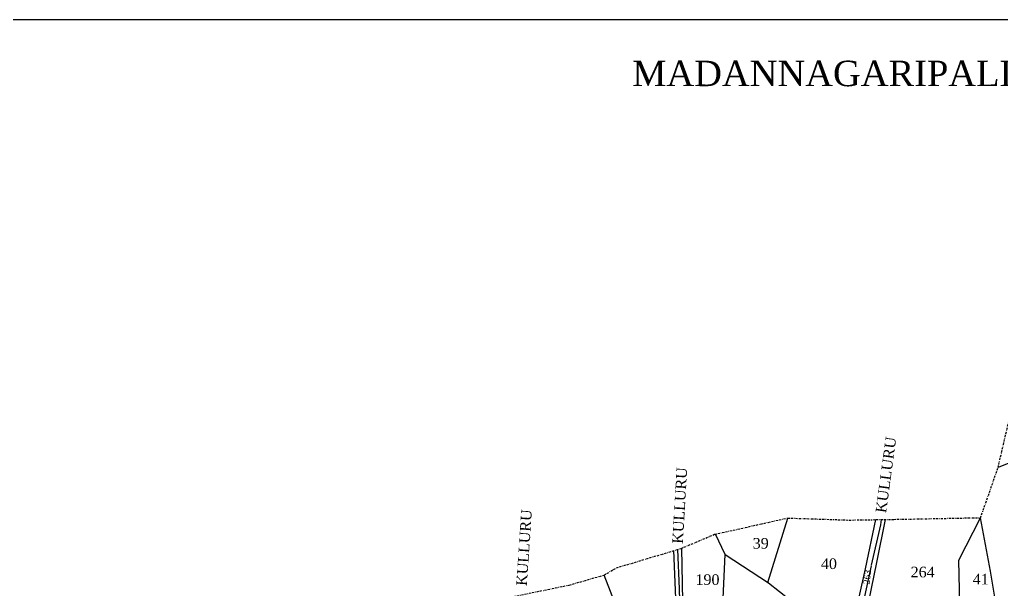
# Model space of a CAD drawing. Header units: inches. Extents: x -13 to 973, y -13 to 640.
# Drawn here: x 317 to 548.4, y 504 to 638.4 of the extents above; entities that cross this region are included whole.
import ezdxf

# ---------------------------------------------------------------- set-up
doc = ezdxf.new("R2010")
doc.units = ezdxf.units.IN
doc.header["$MEASUREMENT"] = 0
doc.linetypes.add('ACAD_ISO02W100', pattern=[15, 12, -3])
doc.linetypes.add('BORDER', pattern=[1.75, 0.5, -0.25, 0.5, -0.25, 0, -0.25])
for name, color, linetype in [('CARTTRACK', 30, 'ACAD_ISO02W100'), ('SURVEY_BND', 7, 'Continuous'), ('SURVEY_NO', 7, 'Continuous')]:
    doc.layers.add(name, color=color, linetype=linetype)
doc.layers.add('VILL_BOUNDARY', color=6, linetype='BORDER', lineweight=30)
doc.styles.get("Standard").update_dxf_attribs({"font": 'TIMES.TTF'})

msp = doc.modelspace()

# ---------------------------------------------------------------- linework, layer by layer
at = {"lineweight": 30}
msp.add_lwpolyline([(-12.55, 638.35), (972.77, 638.35), (972.77, -12.89), (-12.55, -12.89)], close=True, dxfattribs=at)
at = {"layer": 'CARTTRACK'}
for points in [[(479.77, 451.76), (484.53, 453.63), (492.42, 457.5), (498.56, 460.6), (504.78, 472.57), (509.03, 482.23), (513.89, 493.28), (515.3, 497.86), (517.85, 509.74), (519.99, 519.26), (520.18, 520.49)], [(472.89, 493.5), (472.52, 504.14), (472.19, 513.45)]]:
    msp.add_lwpolyline(points, dxfattribs=at)
at = {"layer": 'SURVEY_BND'}
for points in [[(554.63, 481.84), (554.8, 488.35), (557.94, 500.74), (558.43, 502.04), (562.52, 510.71), (566.61, 526.01), (568, 531.41), (571.6, 542.56), (564, 539.46), (555.28, 535.8), (547.65, 532.73)], [(493.39, 505.66), (498.06, 520.85)], [(528.52, 491.58), (530.49, 500.09), (538.67, 500.44), (538.37, 510.95), (543.53, 520.93)], [(547.96, 495.61), (545.84, 508.28), (543.53, 520.93)], [(513.55, 496.21), (516.42, 508.84), (518.84, 520.47)], [(515.95, 495.04), (519.05, 510.39), (521.12, 520.5)], [(475.62, 480.92), (476.54, 482.23), (475.66, 493.65), (475.07, 502.33), (482.88, 501.94), (483.3, 512.25), (481.06, 517.06)], [(470.72, 473.33), (474.06, 479.06), (472.18, 490.38), (471.71, 501.95), (471.23, 513.16)], [(474.06, 479.06), (475.62, 480.92), (473.53, 490.77), (473.34, 501.23), (473.07, 513.74)], [(483.3, 512.25), (493.52, 505.57), (498.74, 501.49), (500.71, 499.37), (503.11, 498.26), (501.17, 484.34), (500.16, 475.47), (496.85, 474.77), (498.2, 485.38), (486.33, 483.49), (476.54, 482.23)], [(466.02, 465.04), (470.72, 473.33), (462.73, 488.85), (459.28, 495.85), (454.78, 507.41)]]:
    msp.add_lwpolyline(points, dxfattribs=at)
at = {"layer": 'VILL_BOUNDARY'}
msp.add_lwpolyline([(429.85, 501.63), (446.58, 505.04), (454.78, 507.41), (457.67, 509.1), (472.92, 513.67), (480.84, 517.01), (498.06, 520.85), (512.56, 520.37), (523.07, 520.53), (543.53, 520.93), (547.65, 532.73), (550.28, 544.07)], dxfattribs=at)
msp.add_lwpolyline([(429.85, 501.63), (446.58, 505.04), (454.78, 507.41), (457.67, 509.1), (472.92, 513.67), (480.84, 517.01), (498.06, 520.85), (512.56, 520.37), (523.07, 520.53), (543.53, 520.93), (547.65, 532.73), (550.28, 544.07)], dxfattribs=at)

# ---------------------------------------------------------------- texts
at = {"layer": 'SURVEY_NO'}
for s, height, p in [('MADANNAGARIPALLE', 6, (461.41, 622.67)), ('39', 2.5, (489.81, 513.63)), ('40', 2.5, (505.89, 508.82)), ('264', 2.5, (527.05, 506.86)), ('190', 2.5, (476.32, 505.08)), ('41', 2.5, (541.68, 505.19))]:
    msp.add_text(s, height=height, dxfattribs=at).set_placement(p)
for s, height, rotation, p in [('KULLURU', 2.5, 82.2281, (521.23, 521.93)), ('KULLURU', 2.5, 86.7034, (473.34, 514.73)), ('KULLURU', 2.5, 86.197, (436.56, 504.8)), ('263', 1.5, 82.2281, (517.32, 505.14))]:
    msp.add_text(s, height=height, rotation=rotation, dxfattribs=at).set_placement(p)

doc.saveas('drawing.dxf')
